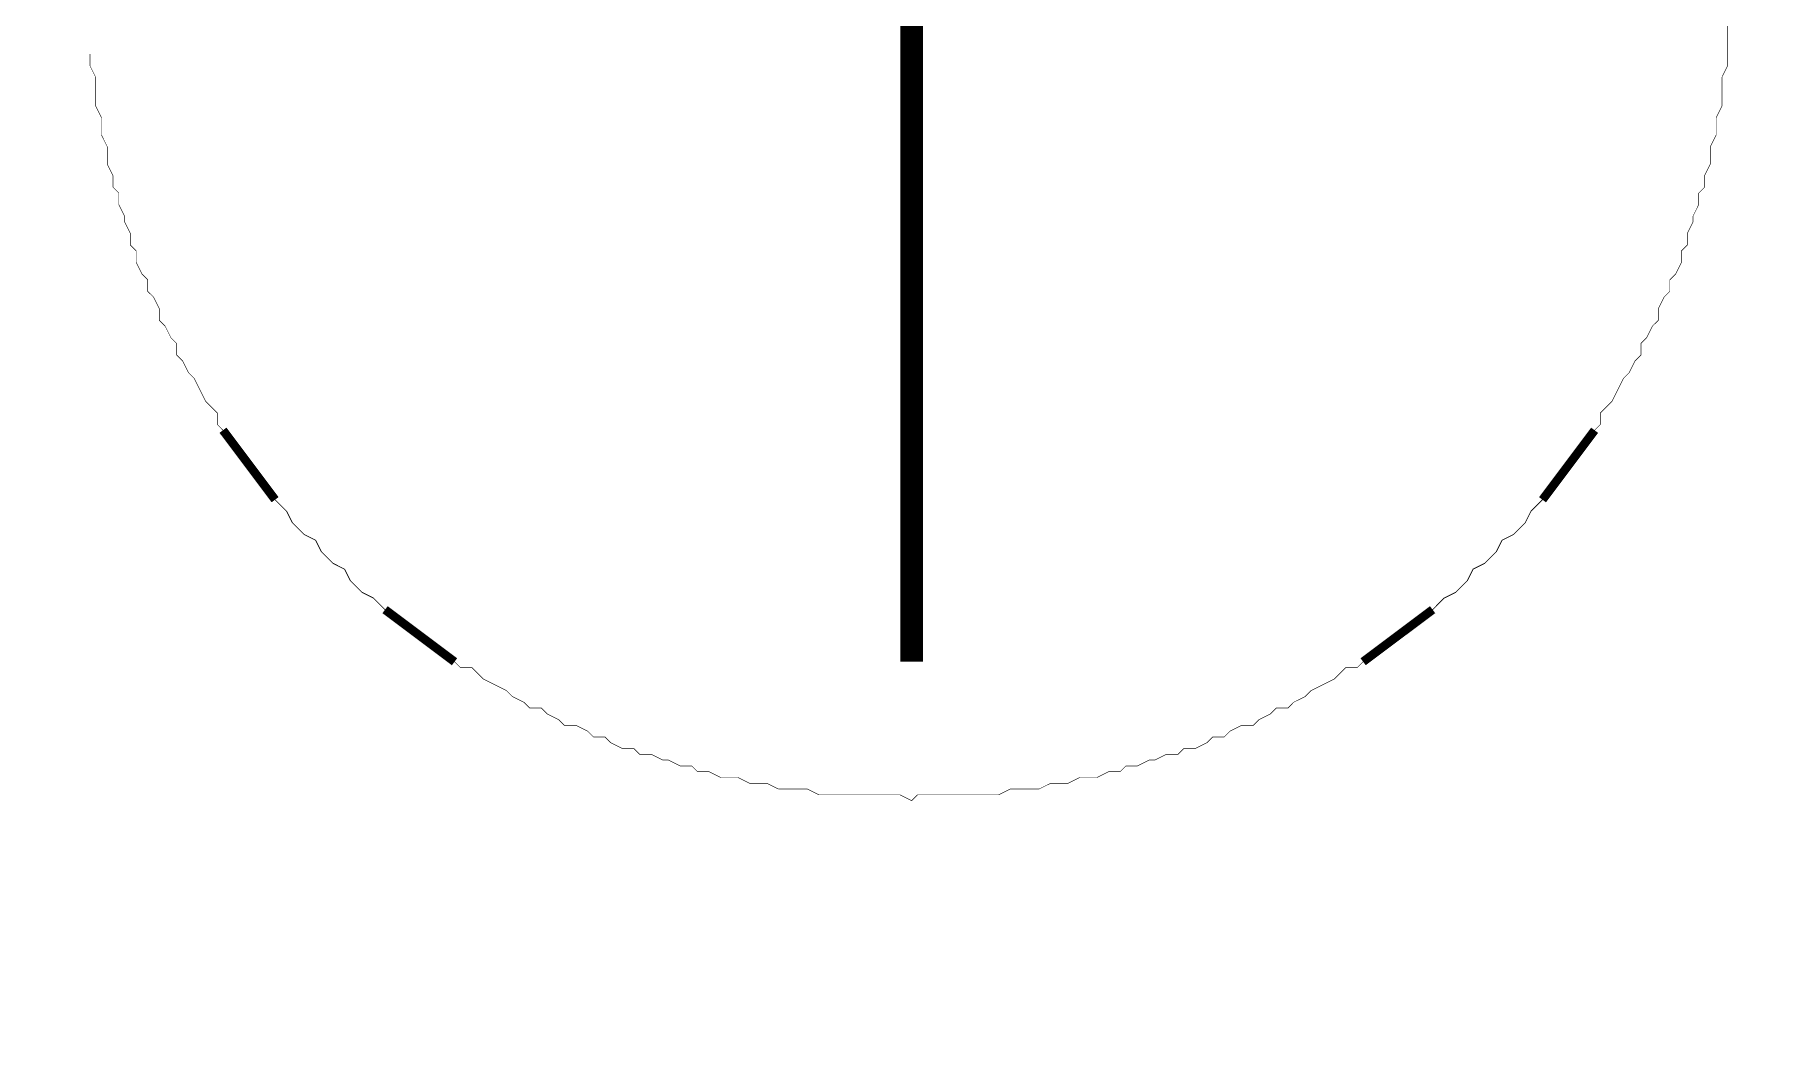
# Model space of a CAD drawing. Extents: x 0 to 595, y -1 to 841.
# Drawn here: x 389.4 to 395.74, y 347.85 to 351.54 of the extents above; entities that cross this region are included whole.
import ezdxf

# ---------------------------------------------------------------- set-up
doc = ezdxf.new("R2010")
doc.units = 0
doc.header["$MEASUREMENT"] = 0
doc.header["$XCLIPFRAME"] = 2
doc.linetypes.add('atContinuous2', pattern=[0])
doc.layers.add('at_Entity', color=7, linetype='Continuous')
picture_1 = doc.add_image_def('image1.jpg', size_in_pixel=(1446, 2048))

msp = doc.modelspace()

# ---------------------------------------------------------------- linework, layer by layer
at = {"layer": 'at_Entity', "color": 7}
for points in [[(392.6137, 351.743, 0.0822, 0.0822, 0), (392.6137, 349.2437, 0.0822, 0.0822, 0)], [(395.6, 351.7218, 0.00212, 0.00212, 0), (395.6, 351.4253, 0.00212, 0.00212, 0), (395.5789, 351.3829, 0.00212, 0.00212, 0), (395.5789, 351.277, 0.00212, 0.00212, 0), (395.5577, 351.2346, 0.00212, 0.00212, 0), (395.5577, 351.1711, 0.00212, 0.00212, 0), (395.5365, 351.1287, 0.00212, 0.00212, 0), (395.5365, 351.0652, 0.00212, 0.00212, 0), (395.5153, 351.0228, 0.00212, 0.00212, 0), (395.5153, 350.9805, 0.00212, 0.00212, 0), (395.4941, 350.9593, 0.00212, 0.00212, 0), (395.4941, 350.9169, 0.00212, 0.00212, 0), (395.473, 350.8746, 0.00212, 0.00212, 0), (395.473, 350.8534, 0.00212, 0.00212, 0), (395.4518, 350.811, 0.00212, 0.00212, 0), (395.4518, 350.7687, 0.00212, 0.00212, 0), (395.4306, 350.7475, 0.00212, 0.00212, 0), (395.4306, 350.7051, 0.00212, 0.00212, 0), (395.4094, 350.6628, 0.00212, 0.00212, 0), (395.3882, 350.6416, 0.00212, 0.00212, 0), (395.3882, 350.5992, 0.00212, 0.00212, 0), (395.3671, 350.5781, 0.00212, 0.00212, 0), (395.3459, 350.5357, 0.00212, 0.00212, 0), (395.3459, 350.4933, 0.00212, 0.00212, 0), (395.3247, 350.4722, 0.00212, 0.00212, 0), (395.3035, 350.4298, 0.00212, 0.00212, 0), (395.2823, 350.4086, 0.00212, 0.00212, 0), (395.2823, 350.3663, 0.00212, 0.00212, 0), (395.2612, 350.3451, 0.00212, 0.00212, 0), (395.24, 350.3027, 0.00212, 0.00212, 0), (395.2188, 350.2815, 0.00212, 0.00212, 0), (395.1976, 350.2392, 0.00212, 0.00212, 0), (395.1764, 350.1968, 0.00212, 0.00212, 0), (395.1553, 350.1756, 0.00212, 0.00212, 0), (395.1341, 350.1545, 0.00212, 0.00212, 0), (395.1341, 350.1121, 0.00212, 0.00212, 0), (395.1129, 350.0909, 0.00212, 0.00212, 0), (394.9223, 349.8368, 0.00212, 0.00212, 0), (394.9011, 349.8156, 0.00212, 0.00212, 0), (394.8799, 349.7944, 0.00212, 0.00212, 0), (394.8587, 349.752, 0.00212, 0.00212, 0), (394.8376, 349.7309, 0.00212, 0.00212, 0), (394.8164, 349.7097, 0.00212, 0.00212, 0), (394.774, 349.6885, 0.00212, 0.00212, 0), (394.7528, 349.6461, 0.00212, 0.00212, 0), (394.7317, 349.625, 0.00212, 0.00212, 0), (394.7105, 349.6038, 0.00212, 0.00212, 0), (394.6681, 349.5826, 0.00212, 0.00212, 0), (394.6469, 349.5402, 0.00212, 0.00212, 0), (394.6258, 349.5191, 0.00212, 0.00212, 0), (394.6046, 349.4979, 0.00212, 0.00212, 0), (394.5622, 349.4767, 0.00212, 0.00212, 0), (394.541, 349.4555, 0.00212, 0.00212, 0), (394.5199, 349.4343, 0.00212, 0.00212, 0), (394.2657, 349.2437, 0.00212, 0.00212, 0), (394.2445, 349.2225, 0.00212, 0.00212, 0), (394.2022, 349.2225, 0.00212, 0.00212, 0), (394.181, 349.2014, 0.00212, 0.00212, 0), (394.1598, 349.1802, 0.00212, 0.00212, 0), (394.1174, 349.159, 0.00212, 0.00212, 0), (394.0751, 349.1378, 0.00212, 0.00212, 0), (394.0539, 349.1166, 0.00212, 0.00212, 0), (394.0115, 349.0955, 0.00212, 0.00212, 0), (393.9904, 349.0743, 0.00212, 0.00212, 0), (393.948, 349.0743, 0.00212, 0.00212, 0), (393.9268, 349.0531, 0.00212, 0.00212, 0), (393.8845, 349.0319, 0.00212, 0.00212, 0), (393.8633, 349.0107, 0.00212, 0.00212, 0), (393.8209, 349.0107, 0.00212, 0.00212, 0), (393.7786, 348.9896, 0.00212, 0.00212, 0), (393.7574, 348.9684, 0.00212, 0.00212, 0), (393.715, 348.9684, 0.00212, 0.00212, 0), (393.6938, 348.9472, 0.00212, 0.00212, 0), (393.6515, 348.926, 0.00212, 0.00212, 0), (393.6091, 348.926, 0.00212, 0.00212, 0), (393.5879, 348.9048, 0.00212, 0.00212, 0), (393.5456, 348.9048, 0.00212, 0.00212, 0), (393.5032, 348.8837, 0.00212, 0.00212, 0), (393.482, 348.8837, 0.00212, 0.00212, 0), (393.4397, 348.8625, 0.00212, 0.00212, 0), (393.3973, 348.8625, 0.00212, 0.00212, 0), (393.3761, 348.8413, 0.00212, 0.00212, 0), (393.3338, 348.8413, 0.00212, 0.00212, 0), (393.2914, 348.8201, 0.00212, 0.00212, 0), (393.2279, 348.8201, 0.00212, 0.00212, 0), (393.1855, 348.7989, 0.00212, 0.00212, 0), (393.122, 348.7989, 0.00212, 0.00212, 0), (393.0796, 348.7778, 0.00212, 0.00212, 0), (392.9737, 348.7778, 0.00212, 0.00212, 0), (392.9314, 348.7566, 0.00212, 0.00212, 0), (392.6348, 348.7566, 0.00212, 0.00212, 0), (392.6137, 348.7354, 0.00212, 0.00212, 0), (392.5713, 348.7566, 0.00212, 0.00212, 0), (392.2748, 348.7566, 0.00212, 0.00212, 0), (392.2324, 348.7778, 0.00212, 0.00212, 0), (392.1265, 348.7778, 0.00212, 0.00212, 0), (392.0842, 348.7989, 0.00212, 0.00212, 0), (392.0206, 348.7989, 0.00212, 0.00212, 0), (391.9783, 348.8201, 0.00212, 0.00212, 0), (391.9147, 348.8201, 0.00212, 0.00212, 0), (391.8724, 348.8413, 0.00212, 0.00212, 0), (391.83, 348.8413, 0.00212, 0.00212, 0), (391.8088, 348.8625, 0.00212, 0.00212, 0), (391.7665, 348.8625, 0.00212, 0.00212, 0), (391.7241, 348.8837, 0.00212, 0.00212, 0), (391.7029, 348.8837, 0.00212, 0.00212, 0), (391.6606, 348.9048, 0.00212, 0.00212, 0), (391.6182, 348.9048, 0.00212, 0.00212, 0), (391.597, 348.926, 0.00212, 0.00212, 0), (391.5547, 348.926, 0.00212, 0.00212, 0), (391.5123, 348.9472, 0.00212, 0.00212, 0), (391.4911, 348.9684, 0.00212, 0.00212, 0), (391.4488, 348.9684, 0.00212, 0.00212, 0), (391.4276, 348.9896, 0.00212, 0.00212, 0), (391.3852, 349.0107, 0.00212, 0.00212, 0), (391.3429, 349.0107, 0.00212, 0.00212, 0), (391.3217, 349.0319, 0.00212, 0.00212, 0), (391.2793, 349.0531, 0.00212, 0.00212, 0), (391.2581, 349.0743, 0.00212, 0.00212, 0), (391.2158, 349.0743, 0.00212, 0.00212, 0), (391.1946, 349.0955, 0.00212, 0.00212, 0), (391.1522, 349.1166, 0.00212, 0.00212, 0), (391.1311, 349.1378, 0.00212, 0.00212, 0), (391.0887, 349.159, 0.00212, 0.00212, 0), (391.0463, 349.1802, 0.00212, 0.00212, 0), (391.0252, 349.2014, 0.00212, 0.00212, 0), (391.004, 349.2225, 0.00212, 0.00212, 0), (390.9616, 349.2225, 0.00212, 0.00212, 0), (390.9404, 349.2437, 0.00212, 0.00212, 0), (390.6863, 349.4343, 0.00212, 0.00212, 0), (390.6651, 349.4555, 0.00212, 0.00212, 0), (390.6439, 349.4767, 0.00212, 0.00212, 0), (390.6016, 349.4979, 0.00212, 0.00212, 0), (390.5804, 349.5191, 0.00212, 0.00212, 0), (390.5592, 349.5402, 0.00212, 0.00212, 0), (390.538, 349.5826, 0.00212, 0.00212, 0), (390.4957, 349.6038, 0.00212, 0.00212, 0), (390.4533, 349.6461, 0.00212, 0.00212, 0), (390.4321, 349.6885, 0.00212, 0.00212, 0), (390.3898, 349.7097, 0.00212, 0.00212, 0), (390.3474, 349.752, 0.00212, 0.00212, 0), (390.3262, 349.7944, 0.00212, 0.00212, 0), (390.305, 349.8156, 0.00212, 0.00212, 0), (390.2839, 349.8368, 0.00212, 0.00212, 0), (390.0932, 350.0909, 0.00212, 0.00212, 0), (390.0721, 350.1121, 0.00212, 0.00212, 0), (390.0721, 350.1545, 0.00212, 0.00212, 0), (390.0509, 350.1756, 0.00212, 0.00212, 0), (390.0297, 350.1968, 0.00212, 0.00212, 0), (390.0085, 350.2392, 0.00212, 0.00212, 0), (389.9873, 350.2815, 0.00212, 0.00212, 0), (389.9662, 350.3027, 0.00212, 0.00212, 0), (389.945, 350.3451, 0.00212, 0.00212, 0), (389.9238, 350.3663, 0.00212, 0.00212, 0), (389.9238, 350.4086, 0.00212, 0.00212, 0), (389.9026, 350.4298, 0.00212, 0.00212, 0), (389.8814, 350.4722, 0.00212, 0.00212, 0), (389.8603, 350.4933, 0.00212, 0.00212, 0), (389.8603, 350.5357, 0.00212, 0.00212, 0), (389.8391, 350.5781, 0.00212, 0.00212, 0), (389.8179, 350.5992, 0.00212, 0.00212, 0), (389.8179, 350.6416, 0.00212, 0.00212, 0), (389.7967, 350.6628, 0.00212, 0.00212, 0), (389.7755, 350.7051, 0.00212, 0.00212, 0), (389.7755, 350.7475, 0.00212, 0.00212, 0), (389.7544, 350.7687, 0.00212, 0.00212, 0), (389.7544, 350.811, 0.00212, 0.00212, 0), (389.7332, 350.8534, 0.00212, 0.00212, 0), (389.7332, 350.8746, 0.00212, 0.00212, 0), (389.712, 350.9169, 0.00212, 0.00212, 0), (389.712, 350.9593, 0.00212, 0.00212, 0), (389.6908, 350.9805, 0.00212, 0.00212, 0), (389.6908, 351.0228, 0.00212, 0.00212, 0), (389.6696, 351.0652, 0.00212, 0.00212, 0), (389.6696, 351.1287, 0.00212, 0.00212, 0), (389.6485, 351.1711, 0.00212, 0.00212, 0), (389.6485, 351.2346, 0.00212, 0.00212, 0), (389.6273, 351.277, 0.00212, 0.00212, 0), (389.6273, 351.3829, 0.00212, 0.00212, 0), (389.6061, 351.4253, 0.00212, 0.00212, 0), (389.6061, 351.4676, 0.00212, 0.00212, 0)], [(395.6, 351.7218, 0.00212, 0.00212, 0), (395.6, 351.4253, 0.00212, 0.00212, 0), (395.5789, 351.3829, 0.00212, 0.00212, 0), (395.5789, 351.277, 0.00212, 0.00212, 0), (395.5577, 351.2346, 0.00212, 0.00212, 0), (395.5577, 351.1711, 0.00212, 0.00212, 0), (395.5365, 351.1287, 0.00212, 0.00212, 0), (395.5365, 351.0652, 0.00212, 0.00212, 0), (395.5153, 351.0228, 0.00212, 0.00212, 0), (395.5153, 350.9805, 0.00212, 0.00212, 0), (395.4941, 350.9593, 0.00212, 0.00212, 0), (395.4941, 350.9169, 0.00212, 0.00212, 0), (395.473, 350.8746, 0.00212, 0.00212, 0), (395.473, 350.8534, 0.00212, 0.00212, 0), (395.4518, 350.811, 0.00212, 0.00212, 0), (395.4518, 350.7687, 0.00212, 0.00212, 0), (395.4306, 350.7475, 0.00212, 0.00212, 0), (395.4306, 350.7051, 0.00212, 0.00212, 0), (395.4094, 350.6628, 0.00212, 0.00212, 0), (395.3882, 350.6416, 0.00212, 0.00212, 0), (395.3882, 350.5992, 0.00212, 0.00212, 0), (395.3671, 350.5781, 0.00212, 0.00212, 0), (395.3459, 350.5357, 0.00212, 0.00212, 0), (395.3459, 350.4933, 0.00212, 0.00212, 0), (395.3247, 350.4722, 0.00212, 0.00212, 0), (395.3035, 350.4298, 0.00212, 0.00212, 0), (395.2823, 350.4086, 0.00212, 0.00212, 0), (395.2823, 350.3663, 0.00212, 0.00212, 0), (395.2612, 350.3451, 0.00212, 0.00212, 0), (395.24, 350.3027, 0.00212, 0.00212, 0), (395.2188, 350.2815, 0.00212, 0.00212, 0), (395.1976, 350.2392, 0.00212, 0.00212, 0), (395.1764, 350.1968, 0.00212, 0.00212, 0), (395.1553, 350.1756, 0.00212, 0.00212, 0), (395.1341, 350.1545, 0.00212, 0.00212, 0), (395.1341, 350.1121, 0.00212, 0.00212, 0), (395.1129, 350.0909, 0.00212, 0.00212, 0), (394.9223, 349.8368, 0.00212, 0.00212, 0), (394.9011, 349.8156, 0.00212, 0.00212, 0), (394.8799, 349.7944, 0.00212, 0.00212, 0), (394.8587, 349.752, 0.00212, 0.00212, 0), (394.8376, 349.7309, 0.00212, 0.00212, 0), (394.8164, 349.7097, 0.00212, 0.00212, 0), (394.774, 349.6885, 0.00212, 0.00212, 0), (394.7528, 349.6461, 0.00212, 0.00212, 0), (394.7317, 349.625, 0.00212, 0.00212, 0), (394.7105, 349.6038, 0.00212, 0.00212, 0), (394.6681, 349.5826, 0.00212, 0.00212, 0), (394.6469, 349.5402, 0.00212, 0.00212, 0), (394.6258, 349.5191, 0.00212, 0.00212, 0), (394.6046, 349.4979, 0.00212, 0.00212, 0), (394.5622, 349.4767, 0.00212, 0.00212, 0), (394.541, 349.4555, 0.00212, 0.00212, 0), (394.5199, 349.4343, 0.00212, 0.00212, 0), (394.2657, 349.2437, 0.00212, 0.00212, 0), (394.2445, 349.2225, 0.00212, 0.00212, 0), (394.2022, 349.2225, 0.00212, 0.00212, 0), (394.181, 349.2014, 0.00212, 0.00212, 0), (394.1598, 349.1802, 0.00212, 0.00212, 0), (394.1174, 349.159, 0.00212, 0.00212, 0), (394.0751, 349.1378, 0.00212, 0.00212, 0), (394.0539, 349.1166, 0.00212, 0.00212, 0), (394.0115, 349.0955, 0.00212, 0.00212, 0), (393.9904, 349.0743, 0.00212, 0.00212, 0), (393.948, 349.0743, 0.00212, 0.00212, 0), (393.9268, 349.0531, 0.00212, 0.00212, 0), (393.8845, 349.0319, 0.00212, 0.00212, 0), (393.8633, 349.0107, 0.00212, 0.00212, 0), (393.8209, 349.0107, 0.00212, 0.00212, 0), (393.7786, 348.9896, 0.00212, 0.00212, 0), (393.7574, 348.9684, 0.00212, 0.00212, 0), (393.715, 348.9684, 0.00212, 0.00212, 0), (393.6938, 348.9472, 0.00212, 0.00212, 0), (393.6515, 348.926, 0.00212, 0.00212, 0), (393.6091, 348.926, 0.00212, 0.00212, 0), (393.5879, 348.9048, 0.00212, 0.00212, 0), (393.5456, 348.9048, 0.00212, 0.00212, 0), (393.5032, 348.8837, 0.00212, 0.00212, 0), (393.482, 348.8837, 0.00212, 0.00212, 0), (393.4397, 348.8625, 0.00212, 0.00212, 0), (393.3973, 348.8625, 0.00212, 0.00212, 0), (393.3761, 348.8413, 0.00212, 0.00212, 0), (393.3338, 348.8413, 0.00212, 0.00212, 0), (393.2914, 348.8201, 0.00212, 0.00212, 0), (393.2279, 348.8201, 0.00212, 0.00212, 0), (393.1855, 348.7989, 0.00212, 0.00212, 0), (393.122, 348.7989, 0.00212, 0.00212, 0), (393.0796, 348.7778, 0.00212, 0.00212, 0), (392.9737, 348.7778, 0.00212, 0.00212, 0), (392.9314, 348.7566, 0.00212, 0.00212, 0), (392.6348, 348.7566, 0.00212, 0.00212, 0), (392.6137, 348.7354, 0.00212, 0.00212, 0), (392.5713, 348.7566, 0.00212, 0.00212, 0), (392.2748, 348.7566, 0.00212, 0.00212, 0), (392.2324, 348.7778, 0.00212, 0.00212, 0), (392.1265, 348.7778, 0.00212, 0.00212, 0), (392.0842, 348.7989, 0.00212, 0.00212, 0), (392.0206, 348.7989, 0.00212, 0.00212, 0), (391.9783, 348.8201, 0.00212, 0.00212, 0), (391.9147, 348.8201, 0.00212, 0.00212, 0), (391.8724, 348.8413, 0.00212, 0.00212, 0), (391.83, 348.8413, 0.00212, 0.00212, 0), (391.8088, 348.8625, 0.00212, 0.00212, 0), (391.7665, 348.8625, 0.00212, 0.00212, 0), (391.7241, 348.8837, 0.00212, 0.00212, 0), (391.7029, 348.8837, 0.00212, 0.00212, 0), (391.6606, 348.9048, 0.00212, 0.00212, 0), (391.6182, 348.9048, 0.00212, 0.00212, 0), (391.597, 348.926, 0.00212, 0.00212, 0), (391.5547, 348.926, 0.00212, 0.00212, 0), (391.5123, 348.9472, 0.00212, 0.00212, 0), (391.4911, 348.9684, 0.00212, 0.00212, 0), (391.4488, 348.9684, 0.00212, 0.00212, 0), (391.4276, 348.9896, 0.00212, 0.00212, 0), (391.3852, 349.0107, 0.00212, 0.00212, 0), (391.3429, 349.0107, 0.00212, 0.00212, 0), (391.3217, 349.0319, 0.00212, 0.00212, 0), (391.2793, 349.0531, 0.00212, 0.00212, 0), (391.2581, 349.0743, 0.00212, 0.00212, 0), (391.2158, 349.0743, 0.00212, 0.00212, 0), (391.1946, 349.0955, 0.00212, 0.00212, 0), (391.1522, 349.1166, 0.00212, 0.00212, 0), (391.1311, 349.1378, 0.00212, 0.00212, 0), (391.0887, 349.159, 0.00212, 0.00212, 0), (391.0463, 349.1802, 0.00212, 0.00212, 0), (391.0252, 349.2014, 0.00212, 0.00212, 0), (391.004, 349.2225, 0.00212, 0.00212, 0), (390.9616, 349.2225, 0.00212, 0.00212, 0), (390.9404, 349.2437, 0.00212, 0.00212, 0), (390.6863, 349.4343, 0.00212, 0.00212, 0), (390.6651, 349.4555, 0.00212, 0.00212, 0), (390.6439, 349.4767, 0.00212, 0.00212, 0), (390.6016, 349.4979, 0.00212, 0.00212, 0), (390.5804, 349.5191, 0.00212, 0.00212, 0), (390.5592, 349.5402, 0.00212, 0.00212, 0), (390.538, 349.5826, 0.00212, 0.00212, 0), (390.4957, 349.6038, 0.00212, 0.00212, 0), (390.4533, 349.6461, 0.00212, 0.00212, 0), (390.4321, 349.6885, 0.00212, 0.00212, 0), (390.3898, 349.7097, 0.00212, 0.00212, 0), (390.3474, 349.752, 0.00212, 0.00212, 0), (390.3262, 349.7944, 0.00212, 0.00212, 0), (390.305, 349.8156, 0.00212, 0.00212, 0), (390.2839, 349.8368, 0.00212, 0.00212, 0), (390.0932, 350.0909, 0.00212, 0.00212, 0), (390.0721, 350.1121, 0.00212, 0.00212, 0), (390.0721, 350.1545, 0.00212, 0.00212, 0), (390.0509, 350.1756, 0.00212, 0.00212, 0), (390.0297, 350.1968, 0.00212, 0.00212, 0), (390.0085, 350.2392, 0.00212, 0.00212, 0), (389.9873, 350.2815, 0.00212, 0.00212, 0), (389.9662, 350.3027, 0.00212, 0.00212, 0), (389.945, 350.3451, 0.00212, 0.00212, 0), (389.9238, 350.3663, 0.00212, 0.00212, 0), (389.9238, 350.4086, 0.00212, 0.00212, 0), (389.9026, 350.4298, 0.00212, 0.00212, 0), (389.8814, 350.4722, 0.00212, 0.00212, 0), (389.8603, 350.4933, 0.00212, 0.00212, 0), (389.8603, 350.5357, 0.00212, 0.00212, 0), (389.8391, 350.5781, 0.00212, 0.00212, 0), (389.8179, 350.5992, 0.00212, 0.00212, 0), (389.8179, 350.6416, 0.00212, 0.00212, 0), (389.7967, 350.6628, 0.00212, 0.00212, 0), (389.7755, 350.7051, 0.00212, 0.00212, 0), (389.7755, 350.7475, 0.00212, 0.00212, 0), (389.7544, 350.7687, 0.00212, 0.00212, 0), (389.7544, 350.811, 0.00212, 0.00212, 0), (389.7332, 350.8534, 0.00212, 0.00212, 0), (389.7332, 350.8746, 0.00212, 0.00212, 0), (389.712, 350.9169, 0.00212, 0.00212, 0), (389.712, 350.9593, 0.00212, 0.00212, 0), (389.6908, 350.9805, 0.00212, 0.00212, 0), (389.6908, 351.0228, 0.00212, 0.00212, 0), (389.6696, 351.0652, 0.00212, 0.00212, 0), (389.6696, 351.1287, 0.00212, 0.00212, 0), (389.6485, 351.1711, 0.00212, 0.00212, 0), (389.6485, 351.2346, 0.00212, 0.00212, 0), (389.6273, 351.277, 0.00212, 0.00212, 0), (389.6273, 351.3829, 0.00212, 0.00212, 0), (389.6061, 351.4253, 0.00212, 0.00212, 0), (389.6061, 351.4676, 0.00212, 0.00212, 0)], [(395.6, 351.7218, 0.00212, 0.00212, 0), (395.6, 351.4253, 0.00212, 0.00212, 0), (395.5789, 351.3829, 0.00212, 0.00212, 0), (395.5789, 351.277, 0.00212, 0.00212, 0), (395.5577, 351.2346, 0.00212, 0.00212, 0), (395.5577, 351.1711, 0.00212, 0.00212, 0), (395.5365, 351.1287, 0.00212, 0.00212, 0), (395.5365, 351.0652, 0.00212, 0.00212, 0), (395.5153, 351.0228, 0.00212, 0.00212, 0), (395.5153, 350.9805, 0.00212, 0.00212, 0), (395.4941, 350.9593, 0.00212, 0.00212, 0), (395.4941, 350.9169, 0.00212, 0.00212, 0), (395.473, 350.8746, 0.00212, 0.00212, 0), (395.473, 350.8534, 0.00212, 0.00212, 0), (395.4518, 350.811, 0.00212, 0.00212, 0), (395.4518, 350.7687, 0.00212, 0.00212, 0), (395.4306, 350.7475, 0.00212, 0.00212, 0), (395.4306, 350.7051, 0.00212, 0.00212, 0), (395.4094, 350.6628, 0.00212, 0.00212, 0), (395.3882, 350.6416, 0.00212, 0.00212, 0), (395.3882, 350.5992, 0.00212, 0.00212, 0), (395.3671, 350.5781, 0.00212, 0.00212, 0), (395.3459, 350.5357, 0.00212, 0.00212, 0), (395.3459, 350.4933, 0.00212, 0.00212, 0), (395.3247, 350.4722, 0.00212, 0.00212, 0), (395.3035, 350.4298, 0.00212, 0.00212, 0), (395.2823, 350.4086, 0.00212, 0.00212, 0), (395.2823, 350.3663, 0.00212, 0.00212, 0), (395.2612, 350.3451, 0.00212, 0.00212, 0), (395.24, 350.3027, 0.00212, 0.00212, 0), (395.2188, 350.2815, 0.00212, 0.00212, 0), (395.1976, 350.2392, 0.00212, 0.00212, 0), (395.1764, 350.1968, 0.00212, 0.00212, 0), (395.1553, 350.1756, 0.00212, 0.00212, 0), (395.1341, 350.1545, 0.00212, 0.00212, 0), (395.1341, 350.1121, 0.00212, 0.00212, 0), (395.1129, 350.0909, 0.00212, 0.00212, 0), (394.9223, 349.8368, 0.00212, 0.00212, 0), (394.9011, 349.8156, 0.00212, 0.00212, 0), (394.8799, 349.7944, 0.00212, 0.00212, 0), (394.8587, 349.752, 0.00212, 0.00212, 0), (394.8376, 349.7309, 0.00212, 0.00212, 0), (394.8164, 349.7097, 0.00212, 0.00212, 0), (394.774, 349.6885, 0.00212, 0.00212, 0), (394.7528, 349.6461, 0.00212, 0.00212, 0), (394.7317, 349.625, 0.00212, 0.00212, 0), (394.7105, 349.6038, 0.00212, 0.00212, 0), (394.6681, 349.5826, 0.00212, 0.00212, 0), (394.6469, 349.5402, 0.00212, 0.00212, 0), (394.6258, 349.5191, 0.00212, 0.00212, 0), (394.6046, 349.4979, 0.00212, 0.00212, 0), (394.5622, 349.4767, 0.00212, 0.00212, 0), (394.541, 349.4555, 0.00212, 0.00212, 0), (394.5199, 349.4343, 0.00212, 0.00212, 0), (394.2657, 349.2437, 0.00212, 0.00212, 0), (394.2445, 349.2225, 0.00212, 0.00212, 0), (394.2022, 349.2225, 0.00212, 0.00212, 0), (394.181, 349.2014, 0.00212, 0.00212, 0), (394.1598, 349.1802, 0.00212, 0.00212, 0), (394.1174, 349.159, 0.00212, 0.00212, 0), (394.0751, 349.1378, 0.00212, 0.00212, 0), (394.0539, 349.1166, 0.00212, 0.00212, 0), (394.0115, 349.0955, 0.00212, 0.00212, 0), (393.9904, 349.0743, 0.00212, 0.00212, 0), (393.948, 349.0743, 0.00212, 0.00212, 0), (393.9268, 349.0531, 0.00212, 0.00212, 0), (393.8845, 349.0319, 0.00212, 0.00212, 0), (393.8633, 349.0107, 0.00212, 0.00212, 0), (393.8209, 349.0107, 0.00212, 0.00212, 0), (393.7786, 348.9896, 0.00212, 0.00212, 0), (393.7574, 348.9684, 0.00212, 0.00212, 0), (393.715, 348.9684, 0.00212, 0.00212, 0), (393.6938, 348.9472, 0.00212, 0.00212, 0), (393.6515, 348.926, 0.00212, 0.00212, 0), (393.6091, 348.926, 0.00212, 0.00212, 0), (393.5879, 348.9048, 0.00212, 0.00212, 0), (393.5456, 348.9048, 0.00212, 0.00212, 0), (393.5032, 348.8837, 0.00212, 0.00212, 0), (393.482, 348.8837, 0.00212, 0.00212, 0), (393.4397, 348.8625, 0.00212, 0.00212, 0), (393.3973, 348.8625, 0.00212, 0.00212, 0), (393.3761, 348.8413, 0.00212, 0.00212, 0), (393.3338, 348.8413, 0.00212, 0.00212, 0), (393.2914, 348.8201, 0.00212, 0.00212, 0), (393.2279, 348.8201, 0.00212, 0.00212, 0), (393.1855, 348.7989, 0.00212, 0.00212, 0), (393.122, 348.7989, 0.00212, 0.00212, 0), (393.0796, 348.7778, 0.00212, 0.00212, 0), (392.9737, 348.7778, 0.00212, 0.00212, 0), (392.9314, 348.7566, 0.00212, 0.00212, 0), (392.6348, 348.7566, 0.00212, 0.00212, 0), (392.6137, 348.7354, 0.00212, 0.00212, 0), (392.5713, 348.7566, 0.00212, 0.00212, 0), (392.2748, 348.7566, 0.00212, 0.00212, 0), (392.2324, 348.7778, 0.00212, 0.00212, 0), (392.1265, 348.7778, 0.00212, 0.00212, 0), (392.0842, 348.7989, 0.00212, 0.00212, 0), (392.0206, 348.7989, 0.00212, 0.00212, 0), (391.9783, 348.8201, 0.00212, 0.00212, 0), (391.9147, 348.8201, 0.00212, 0.00212, 0), (391.8724, 348.8413, 0.00212, 0.00212, 0), (391.83, 348.8413, 0.00212, 0.00212, 0), (391.8088, 348.8625, 0.00212, 0.00212, 0), (391.7665, 348.8625, 0.00212, 0.00212, 0), (391.7241, 348.8837, 0.00212, 0.00212, 0), (391.7029, 348.8837, 0.00212, 0.00212, 0), (391.6606, 348.9048, 0.00212, 0.00212, 0), (391.6182, 348.9048, 0.00212, 0.00212, 0), (391.597, 348.926, 0.00212, 0.00212, 0), (391.5547, 348.926, 0.00212, 0.00212, 0), (391.5123, 348.9472, 0.00212, 0.00212, 0), (391.4911, 348.9684, 0.00212, 0.00212, 0), (391.4488, 348.9684, 0.00212, 0.00212, 0), (391.4276, 348.9896, 0.00212, 0.00212, 0), (391.3852, 349.0107, 0.00212, 0.00212, 0), (391.3429, 349.0107, 0.00212, 0.00212, 0), (391.3217, 349.0319, 0.00212, 0.00212, 0), (391.2793, 349.0531, 0.00212, 0.00212, 0), (391.2581, 349.0743, 0.00212, 0.00212, 0), (391.2158, 349.0743, 0.00212, 0.00212, 0), (391.1946, 349.0955, 0.00212, 0.00212, 0), (391.1522, 349.1166, 0.00212, 0.00212, 0), (391.1311, 349.1378, 0.00212, 0.00212, 0), (391.0887, 349.159, 0.00212, 0.00212, 0), (391.0463, 349.1802, 0.00212, 0.00212, 0), (391.0252, 349.2014, 0.00212, 0.00212, 0), (391.004, 349.2225, 0.00212, 0.00212, 0), (390.9616, 349.2225, 0.00212, 0.00212, 0), (390.9404, 349.2437, 0.00212, 0.00212, 0), (390.6863, 349.4343, 0.00212, 0.00212, 0), (390.6651, 349.4555, 0.00212, 0.00212, 0), (390.6439, 349.4767, 0.00212, 0.00212, 0), (390.6016, 349.4979, 0.00212, 0.00212, 0), (390.5804, 349.5191, 0.00212, 0.00212, 0), (390.5592, 349.5402, 0.00212, 0.00212, 0), (390.538, 349.5826, 0.00212, 0.00212, 0), (390.4957, 349.6038, 0.00212, 0.00212, 0), (390.4533, 349.6461, 0.00212, 0.00212, 0), (390.4321, 349.6885, 0.00212, 0.00212, 0), (390.3898, 349.7097, 0.00212, 0.00212, 0), (390.3474, 349.752, 0.00212, 0.00212, 0), (390.3262, 349.7944, 0.00212, 0.00212, 0), (390.305, 349.8156, 0.00212, 0.00212, 0), (390.2839, 349.8368, 0.00212, 0.00212, 0), (390.0932, 350.0909, 0.00212, 0.00212, 0), (390.0721, 350.1121, 0.00212, 0.00212, 0), (390.0721, 350.1545, 0.00212, 0.00212, 0), (390.0509, 350.1756, 0.00212, 0.00212, 0), (390.0297, 350.1968, 0.00212, 0.00212, 0), (390.0085, 350.2392, 0.00212, 0.00212, 0), (389.9873, 350.2815, 0.00212, 0.00212, 0), (389.9662, 350.3027, 0.00212, 0.00212, 0), (389.945, 350.3451, 0.00212, 0.00212, 0), (389.9238, 350.3663, 0.00212, 0.00212, 0), (389.9238, 350.4086, 0.00212, 0.00212, 0), (389.9026, 350.4298, 0.00212, 0.00212, 0), (389.8814, 350.4722, 0.00212, 0.00212, 0), (389.8603, 350.4933, 0.00212, 0.00212, 0), (389.8603, 350.5357, 0.00212, 0.00212, 0), (389.8391, 350.5781, 0.00212, 0.00212, 0), (389.8179, 350.5992, 0.00212, 0.00212, 0), (389.8179, 350.6416, 0.00212, 0.00212, 0), (389.7967, 350.6628, 0.00212, 0.00212, 0), (389.7755, 350.7051, 0.00212, 0.00212, 0), (389.7755, 350.7475, 0.00212, 0.00212, 0), (389.7544, 350.7687, 0.00212, 0.00212, 0), (389.7544, 350.811, 0.00212, 0.00212, 0), (389.7332, 350.8534, 0.00212, 0.00212, 0), (389.7332, 350.8746, 0.00212, 0.00212, 0), (389.712, 350.9169, 0.00212, 0.00212, 0), (389.712, 350.9593, 0.00212, 0.00212, 0), (389.6908, 350.9805, 0.00212, 0.00212, 0), (389.6908, 351.0228, 0.00212, 0.00212, 0), (389.6696, 351.0652, 0.00212, 0.00212, 0), (389.6696, 351.1287, 0.00212, 0.00212, 0), (389.6485, 351.1711, 0.00212, 0.00212, 0), (389.6485, 351.2346, 0.00212, 0.00212, 0), (389.6273, 351.277, 0.00212, 0.00212, 0), (389.6273, 351.3829, 0.00212, 0.00212, 0), (389.6061, 351.4253, 0.00212, 0.00212, 0), (389.6061, 351.4676, 0.00212, 0.00212, 0)], [(395.6, 351.7218, 0.00212, 0.00212, 0), (395.6, 351.4253, 0.00212, 0.00212, 0), (395.5789, 351.3829, 0.00212, 0.00212, 0), (395.5789, 351.277, 0.00212, 0.00212, 0), (395.5577, 351.2346, 0.00212, 0.00212, 0), (395.5577, 351.1711, 0.00212, 0.00212, 0), (395.5365, 351.1287, 0.00212, 0.00212, 0), (395.5365, 351.0652, 0.00212, 0.00212, 0), (395.5153, 351.0228, 0.00212, 0.00212, 0), (395.5153, 350.9805, 0.00212, 0.00212, 0), (395.4941, 350.9593, 0.00212, 0.00212, 0), (395.4941, 350.9169, 0.00212, 0.00212, 0), (395.473, 350.8746, 0.00212, 0.00212, 0), (395.473, 350.8534, 0.00212, 0.00212, 0), (395.4518, 350.811, 0.00212, 0.00212, 0), (395.4518, 350.7687, 0.00212, 0.00212, 0), (395.4306, 350.7475, 0.00212, 0.00212, 0), (395.4306, 350.7051, 0.00212, 0.00212, 0), (395.4094, 350.6628, 0.00212, 0.00212, 0), (395.3882, 350.6416, 0.00212, 0.00212, 0), (395.3882, 350.5992, 0.00212, 0.00212, 0), (395.3671, 350.5781, 0.00212, 0.00212, 0), (395.3459, 350.5357, 0.00212, 0.00212, 0), (395.3459, 350.4933, 0.00212, 0.00212, 0), (395.3247, 350.4722, 0.00212, 0.00212, 0), (395.3035, 350.4298, 0.00212, 0.00212, 0), (395.2823, 350.4086, 0.00212, 0.00212, 0), (395.2823, 350.3663, 0.00212, 0.00212, 0), (395.2612, 350.3451, 0.00212, 0.00212, 0), (395.24, 350.3027, 0.00212, 0.00212, 0), (395.2188, 350.2815, 0.00212, 0.00212, 0), (395.1976, 350.2392, 0.00212, 0.00212, 0), (395.1764, 350.1968, 0.00212, 0.00212, 0), (395.1553, 350.1756, 0.00212, 0.00212, 0), (395.1341, 350.1545, 0.00212, 0.00212, 0), (395.1341, 350.1121, 0.00212, 0.00212, 0), (395.1129, 350.0909, 0.00212, 0.00212, 0)], [(390.0932, 350.0909, 0.00212, 0.00212, 0), (390.0721, 350.1121, 0.00212, 0.00212, 0), (390.0721, 350.1545, 0.00212, 0.00212, 0), (390.0509, 350.1756, 0.00212, 0.00212, 0), (390.0297, 350.1968, 0.00212, 0.00212, 0), (390.0085, 350.2392, 0.00212, 0.00212, 0), (389.9873, 350.2815, 0.00212, 0.00212, 0), (389.9662, 350.3027, 0.00212, 0.00212, 0), (389.945, 350.3451, 0.00212, 0.00212, 0), (389.9238, 350.3663, 0.00212, 0.00212, 0), (389.9238, 350.4086, 0.00212, 0.00212, 0), (389.9026, 350.4298, 0.00212, 0.00212, 0), (389.8814, 350.4722, 0.00212, 0.00212, 0), (389.8603, 350.4933, 0.00212, 0.00212, 0), (389.8603, 350.5357, 0.00212, 0.00212, 0), (389.8391, 350.5781, 0.00212, 0.00212, 0), (389.8179, 350.5992, 0.00212, 0.00212, 0), (389.8179, 350.6416, 0.00212, 0.00212, 0), (389.7967, 350.6628, 0.00212, 0.00212, 0), (389.7755, 350.7051, 0.00212, 0.00212, 0), (389.7755, 350.7475, 0.00212, 0.00212, 0), (389.7544, 350.7687, 0.00212, 0.00212, 0), (389.7544, 350.811, 0.00212, 0.00212, 0), (389.7332, 350.8534, 0.00212, 0.00212, 0), (389.7332, 350.8746, 0.00212, 0.00212, 0), (389.712, 350.9169, 0.00212, 0.00212, 0), (389.712, 350.9593, 0.00212, 0.00212, 0), (389.6908, 350.9805, 0.00212, 0.00212, 0), (389.6908, 351.0228, 0.00212, 0.00212, 0), (389.6696, 351.0652, 0.00212, 0.00212, 0), (389.6696, 351.1287, 0.00212, 0.00212, 0), (389.6485, 351.1711, 0.00212, 0.00212, 0), (389.6485, 351.2346, 0.00212, 0.00212, 0), (389.6273, 351.277, 0.00212, 0.00212, 0), (389.6273, 351.3829, 0.00212, 0.00212, 0), (389.6061, 351.4253, 0.00212, 0.00212, 0), (389.6061, 351.4676, 0.00212, 0.00212, 0)], [(390.2839, 349.8368, 0.0318, 0.0318, 0), (390.0932, 350.0909, 0.0318, 0.0318, 0)], [(395.1129, 350.0909, 0.0318, 0.0318, 0), (394.9223, 349.8368, 0.0318, 0.0318, 0)], [(390.6863, 349.4343, 0.003, 0.003, 0), (390.6651, 349.4555, 0.003, 0.003, 0), (390.6439, 349.4767, 0.003, 0.003, 0), (390.6016, 349.4979, 0.003, 0.003, 0), (390.5804, 349.5191, 0.003, 0.003, 0), (390.5592, 349.5402, 0.003, 0.003, 0), (390.538, 349.5826, 0.003, 0.003, 0), (390.4957, 349.6038, 0.003, 0.003, 0), (390.4533, 349.6461, 0.003, 0.003, 0), (390.4321, 349.6885, 0.003, 0.003, 0), (390.3898, 349.7097, 0.003, 0.003, 0), (390.3474, 349.752, 0.003, 0.003, 0), (390.3262, 349.7944, 0.003, 0.003, 0), (390.305, 349.8156, 0.003, 0.003, 0), (390.2839, 349.8368, 0.003, 0.003, 0)], [(394.9223, 349.8368, 0.003, 0.003, 0), (394.9011, 349.8156, 0.003, 0.003, 0), (394.8799, 349.7944, 0.003, 0.003, 0), (394.8587, 349.752, 0.003, 0.003, 0), (394.8376, 349.7309, 0.003, 0.003, 0), (394.8164, 349.7097, 0.003, 0.003, 0), (394.774, 349.6885, 0.003, 0.003, 0), (394.7528, 349.6461, 0.003, 0.003, 0), (394.7317, 349.625, 0.003, 0.003, 0), (394.7105, 349.6038, 0.003, 0.003, 0), (394.6681, 349.5826, 0.003, 0.003, 0), (394.6469, 349.5402, 0.003, 0.003, 0), (394.6258, 349.5191, 0.003, 0.003, 0), (394.6046, 349.4979, 0.003, 0.003, 0), (394.5622, 349.4767, 0.003, 0.003, 0), (394.541, 349.4555, 0.003, 0.003, 0), (394.5199, 349.4343, 0.003, 0.003, 0)], [(390.9404, 349.2437, 0.0318, 0.0318, 0), (390.6863, 349.4343, 0.0318, 0.0318, 0)], [(394.5199, 349.4343, 0.0318, 0.0318, 0), (394.2657, 349.2437, 0.0318, 0.0318, 0)], [(394.2657, 349.2437, 0.00212, 0.00212, 0), (394.2445, 349.2225, 0.00212, 0.00212, 0), (394.2022, 349.2225, 0.00212, 0.00212, 0), (394.181, 349.2014, 0.00212, 0.00212, 0), (394.1598, 349.1802, 0.00212, 0.00212, 0), (394.1174, 349.159, 0.00212, 0.00212, 0), (394.0751, 349.1378, 0.00212, 0.00212, 0), (394.0539, 349.1166, 0.00212, 0.00212, 0), (394.0115, 349.0955, 0.00212, 0.00212, 0), (393.9904, 349.0743, 0.00212, 0.00212, 0), (393.948, 349.0743, 0.00212, 0.00212, 0), (393.9268, 349.0531, 0.00212, 0.00212, 0), (393.8845, 349.0319, 0.00212, 0.00212, 0), (393.8633, 349.0107, 0.00212, 0.00212, 0), (393.8209, 349.0107, 0.00212, 0.00212, 0), (393.7786, 348.9896, 0.00212, 0.00212, 0), (393.7574, 348.9684, 0.00212, 0.00212, 0), (393.715, 348.9684, 0.00212, 0.00212, 0), (393.6938, 348.9472, 0.00212, 0.00212, 0), (393.6515, 348.926, 0.00212, 0.00212, 0), (393.6091, 348.926, 0.00212, 0.00212, 0), (393.5879, 348.9048, 0.00212, 0.00212, 0), (393.5456, 348.9048, 0.00212, 0.00212, 0), (393.5032, 348.8837, 0.00212, 0.00212, 0), (393.482, 348.8837, 0.00212, 0.00212, 0), (393.4397, 348.8625, 0.00212, 0.00212, 0), (393.3973, 348.8625, 0.00212, 0.00212, 0), (393.3761, 348.8413, 0.00212, 0.00212, 0), (393.3338, 348.8413, 0.00212, 0.00212, 0), (393.2914, 348.8201, 0.00212, 0.00212, 0), (393.2279, 348.8201, 0.00212, 0.00212, 0), (393.1855, 348.7989, 0.00212, 0.00212, 0), (393.122, 348.7989, 0.00212, 0.00212, 0), (393.0796, 348.7778, 0.00212, 0.00212, 0), (392.9737, 348.7778, 0.00212, 0.00212, 0), (392.9314, 348.7566, 0.00212, 0.00212, 0), (392.6348, 348.7566, 0.00212, 0.00212, 0), (392.6137, 348.7354, 0.00212, 0.00212, 0), (392.5713, 348.7566, 0.00212, 0.00212, 0), (392.2748, 348.7566, 0.00212, 0.00212, 0), (392.2324, 348.7778, 0.00212, 0.00212, 0), (392.1265, 348.7778, 0.00212, 0.00212, 0), (392.0842, 348.7989, 0.00212, 0.00212, 0), (392.0206, 348.7989, 0.00212, 0.00212, 0), (391.9783, 348.8201, 0.00212, 0.00212, 0), (391.9147, 348.8201, 0.00212, 0.00212, 0), (391.8724, 348.8413, 0.00212, 0.00212, 0), (391.83, 348.8413, 0.00212, 0.00212, 0), (391.8088, 348.8625, 0.00212, 0.00212, 0), (391.7665, 348.8625, 0.00212, 0.00212, 0), (391.7241, 348.8837, 0.00212, 0.00212, 0), (391.7029, 348.8837, 0.00212, 0.00212, 0), (391.6606, 348.9048, 0.00212, 0.00212, 0), (391.6182, 348.9048, 0.00212, 0.00212, 0), (391.597, 348.926, 0.00212, 0.00212, 0), (391.5547, 348.926, 0.00212, 0.00212, 0), (391.5123, 348.9472, 0.00212, 0.00212, 0), (391.4911, 348.9684, 0.00212, 0.00212, 0), (391.4488, 348.9684, 0.00212, 0.00212, 0), (391.4276, 348.9896, 0.00212, 0.00212, 0), (391.3852, 349.0107, 0.00212, 0.00212, 0), (391.3429, 349.0107, 0.00212, 0.00212, 0), (391.3217, 349.0319, 0.00212, 0.00212, 0), (391.2793, 349.0531, 0.00212, 0.00212, 0), (391.2581, 349.0743, 0.00212, 0.00212, 0), (391.2158, 349.0743, 0.00212, 0.00212, 0), (391.1946, 349.0955, 0.00212, 0.00212, 0), (391.1522, 349.1166, 0.00212, 0.00212, 0), (391.1311, 349.1378, 0.00212, 0.00212, 0), (391.0887, 349.159, 0.00212, 0.00212, 0), (391.0463, 349.1802, 0.00212, 0.00212, 0), (391.0252, 349.2014, 0.00212, 0.00212, 0), (391.004, 349.2225, 0.00212, 0.00212, 0), (390.9616, 349.2225, 0.00212, 0.00212, 0), (390.9404, 349.2437, 0.00212, 0.00212, 0)]]:
    msp.add_lwpolyline(points, format="xyseb", dxfattribs=at)
at = {"layer": 'at_Entity', "color": 7, "linetype": 'atContinuous2'}
msp.add_circle((391.3839, 351.9212), 81.8383, dxfattribs=at)
for centre, radius, start, end in [((392.6784, 351.8192), 83.1443, 180.037953, 269.940779), ((392.5375, 351.8288), 83.1442, 270.037907, 359.940822)]:
    msp.add_arc(centre, radius, start, end, dxfattribs=at)

# ---------------------------------------------------------------- pictures from other files: only their frames are drawn
image = msp.add_image(picture_1, insert=(0, 0.0068), size_in_units=(594.459, 841.5449))
image.set_boundary_path([(0.02575, 2047.98345), (1446.02584, 2047.98345), (1446.02584, -0.01657), (0.02575, -0.01657), (0.02575, 2047.98345)])

doc.saveas('drawing.dxf')
